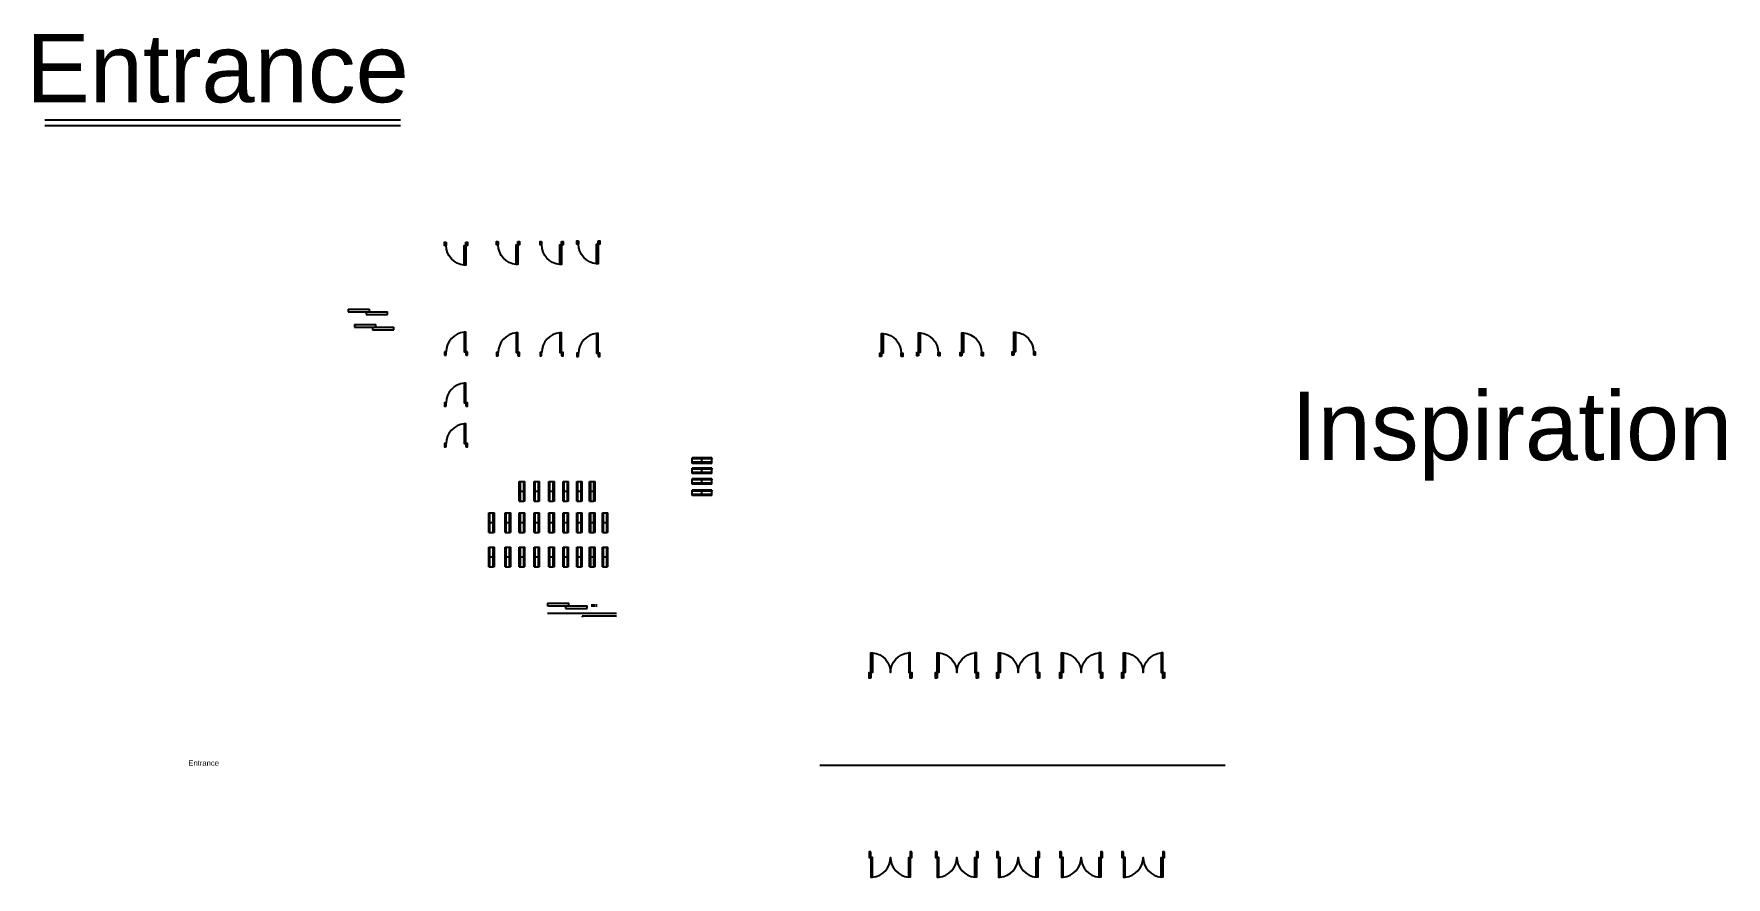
# Model space of a CAD drawing. Header units: inches. Extents: x 61297 to 163996, y 9483 to 32239.
# Drawn here: x 94277 to 97367, y 15452 to 16992 of the extents above; entities that cross this region are included whole.
import ezdxf

# ---------------------------------------------------------------- set-up
doc = ezdxf.new("R2010")
doc.units = ezdxf.units.IN
for name, color, linetype in [('door', 80, 'Continuous'), ('Doors', 230, 'Continuous'), ('Toiler Window', 30, 'Continuous')]:
    doc.layers.add(name, color=color, linetype=linetype)
doc.styles.get("Standard").update_dxf_attribs({"font": 'arial.ttf'})

# ---------------------------------------------------------------- blocks, each defined once
blk = doc.blocks.new('Toilet Window')
for p, q in [((82016.8, 16081.4), (82016.8, 16117.4)), ((82016.8, 16117.4), (82026.8, 16117.4)), ((82018.8, 16081.4), (82018.8, 16117.4)), ((82018.8, 16099.4), (82024.8, 16099.4)), ((82024.8, 16081.4), (82024.8, 16117.4)), ((82026.8, 16081.4), (82026.8, 16117.4)), ((82016.8, 16081.4), (82018.8, 16081.4)), ((82018.8, 16081.4), (82024.8, 16081.4)), ((82026.8, 16081.4), (82024.8, 16081.4))]:
    blk.add_line(p, q)
blk = doc.blocks.new('Door_Sing')
at = {"layer": 'Doors'}
for points in [[(-3, 6), (-3, 42), (-6, 42), (-6, 6), (-3, 6)], [(-39, 0), (-39, 6), (-42, 6), (-42, 0), (-39, 0)]]:
    blk.add_lwpolyline(points, dxfattribs=at)
blk.add_lwpolyline([(-3, 0), (0, 0), (0, 6), (-3, 6)], close=True, dxfattribs=at)
blk.add_arc((-2.8, 6), 36.1, 95.0198, 180, dxfattribs=at)

msp = doc.modelspace()

# ---------------------------------------------------------------- linework, layer by layer
for p, q in [((94297.358, 16834.765), (94946.716, 16834.765)), ((94297.358, 16824.765), (94946.716, 16824.765)), ((95712.339, 15656.675), (96451.802, 15656.675))]:
    msp.add_line(p, q)
at = {"layer": 'door'}
for p, q in [((94851.019, 16489.274), (94890.019, 16489.274)), ((94851.019, 16489.274), (94851.019, 16484.274)), ((94851.019, 16484.274), (94890.019, 16484.274)), ((94884.019, 16484.274), (94923.019, 16484.274)), ((94884.019, 16484.274), (94884.019, 16479.274)), ((94884.019, 16479.274), (94923.019, 16479.274)), ((94890.019, 16484.274), (94890.019, 16489.274)), ((94923.019, 16479.274), (94923.019, 16484.274)), ((94862.655, 16461.426), (94901.655, 16461.426)), ((94862.655, 16461.426), (94862.655, 16456.426)), ((94862.655, 16456.426), (94901.655, 16456.426)), ((94895.655, 16456.426), (94934.655, 16456.426)), ((94895.655, 16456.426), (94895.655, 16451.426)), ((94895.655, 16451.426), (94934.655, 16451.426)), ((94901.655, 16456.426), (94901.655, 16461.426)), ((94934.655, 16451.426), (94934.655, 16456.426)), ((95215.154, 15952.245), (95254.154, 15952.245)), ((95215.154, 15952.245), (95215.154, 15947.245)), ((95215.154, 15947.245), (95254.154, 15947.245)), ((95248.154, 15947.245), (95287.154, 15947.245)), ((95248.154, 15947.245), (95248.154, 15942.245)), ((95248.154, 15942.245), (95287.154, 15942.245)), ((95254.154, 15947.245), (95254.154, 15952.245)), ((95287.154, 15942.245), (95287.154, 15947.245)), ((95295.787, 15950.75), (95295.787, 15945.75)), ((95299.694, 15950.75), (95299.694, 15945.75)), ((95304.134, 15950.75), (95304.134, 15945.75)), ((95215.154, 15933.779), (95341.154, 15933.779)), ((95278.154, 15928.299), (95278.154, 15926.803)), ((95341.154, 15928.299), (95278.154, 15928.299))]:
    msp.add_line(p, q, dxfattribs=at)
at = {"layer": 'Doors'}
for p, q in [((95030.116, 16411.186), (95027.116, 16411.186)), ((95027.116, 16411.186), (95027.116, 16405.186)), ((95027.116, 16405.186), (95030.116, 16405.186)), ((95030.116, 16405.186), (95030.116, 16411.186)), ((95069.092, 16411.186), (95066.092, 16411.186)), ((95066.092, 16411.186), (95066.092, 16405.186)), ((95066.092, 16405.186), (95069.092, 16405.186)), ((95069.092, 16405.186), (95069.092, 16411.186))]:
    msp.add_line(p, q, dxfattribs=at)
msp.add_lwpolyline([(95066.092, 16411.186), (95066.092, 16447.186), (95063.092, 16447.186), (95063.092, 16411.186), (95066.092, 16411.186)], dxfattribs=at)
for points in [[(95805.363, 15815.402), (95802.363, 15815.402), (95802.363, 15825.402), (95805.363, 15825.402), (95805.363, 15861.402), (95808.363, 15861.402), (95808.363, 15825.402), (95805.363, 15825.402), (95805.363, 15821.402)], [(95880.316, 15815.402), (95877.316, 15815.402), (95877.316, 15819.402), (95877.316, 15825.402), (95877.316, 15861.402), (95874.316, 15861.402), (95874.316, 15825.402), (95877.316, 15825.402), (95880.316, 15825.402), (95880.316, 15819.402)], [(95926.236, 15815.402), (95923.236, 15815.402), (95923.236, 15825.402), (95926.236, 15825.402), (95926.236, 15861.402), (95929.236, 15861.402), (95929.236, 15825.402), (95926.236, 15825.402), (95926.236, 15821.402)], [(96001.189, 15815.402), (95998.189, 15815.402), (95998.189, 15819.402), (95998.189, 15825.402), (95998.189, 15861.402), (95995.189, 15861.402), (95995.189, 15825.402), (95998.189, 15825.402), (96001.189, 15825.402), (96001.189, 15819.402)], [(96038.386, 15815.402), (96035.386, 15815.402), (96035.386, 15825.402), (96038.386, 15825.402), (96038.386, 15861.402), (96041.386, 15861.402), (96041.386, 15825.402), (96038.386, 15825.402), (96038.386, 15821.402)], [(96113.339, 15815.402), (96110.339, 15815.402), (96110.339, 15819.402), (96110.339, 15825.402), (96110.339, 15861.402), (96107.339, 15861.402), (96107.339, 15825.402), (96110.339, 15825.402), (96113.339, 15825.402), (96113.339, 15819.402)], [(96153.029, 15815.402), (96150.029, 15815.402), (96150.029, 15825.402), (96153.029, 15825.402), (96153.029, 15861.402), (96156.029, 15861.402), (96156.029, 15825.402), (96153.029, 15825.402), (96153.029, 15821.402)], [(96227.982, 15815.402), (96224.982, 15815.402), (96224.982, 15819.402), (96224.982, 15825.402), (96224.982, 15861.402), (96221.982, 15861.402), (96221.982, 15825.402), (96224.982, 15825.402), (96227.982, 15825.402), (96227.982, 15819.402)], [(96266.426, 15815.402), (96263.426, 15815.402), (96263.426, 15825.402), (96266.426, 15825.402), (96266.426, 15861.402), (96269.426, 15861.402), (96269.426, 15825.402), (96266.426, 15825.402), (96266.426, 15821.402)], [(96341.379, 15815.402), (96338.379, 15815.402), (96338.379, 15819.402), (96338.379, 15825.402), (96338.379, 15861.402), (96335.379, 15861.402), (96335.379, 15825.402), (96338.379, 15825.402), (96341.379, 15825.402), (96341.379, 15819.402)], [(95805.363, 15497.947), (95802.363, 15497.947), (95802.363, 15487.947), (95805.363, 15487.947), (95805.363, 15451.947), (95808.363, 15451.947), (95808.363, 15487.947), (95805.363, 15487.947), (95805.363, 15491.947)], [(95880.316, 15497.947), (95877.316, 15497.947), (95877.316, 15493.947), (95877.316, 15487.947), (95877.316, 15451.947), (95874.316, 15451.947), (95874.316, 15487.947), (95877.316, 15487.947), (95880.316, 15487.947), (95880.316, 15493.947)], [(95926.236, 15497.947), (95923.236, 15497.947), (95923.236, 15487.947), (95926.236, 15487.947), (95926.236, 15451.947), (95929.236, 15451.947), (95929.236, 15487.947), (95926.236, 15487.947), (95926.236, 15491.947)], [(96001.189, 15497.947), (95998.189, 15497.947), (95998.189, 15493.947), (95998.189, 15487.947), (95998.189, 15451.947), (95995.189, 15451.947), (95995.189, 15487.947), (95998.189, 15487.947), (96001.189, 15487.947), (96001.189, 15493.947)], [(96038.386, 15497.947), (96035.386, 15497.947), (96035.386, 15487.947), (96038.386, 15487.947), (96038.386, 15451.947), (96041.386, 15451.947), (96041.386, 15487.947), (96038.386, 15487.947), (96038.386, 15491.947)], [(96113.339, 15497.947), (96110.339, 15497.947), (96110.339, 15493.947), (96110.339, 15487.947), (96110.339, 15451.947), (96107.339, 15451.947), (96107.339, 15487.947), (96110.339, 15487.947), (96113.339, 15487.947), (96113.339, 15493.947)], [(96153.029, 15497.947), (96150.029, 15497.947), (96150.029, 15487.947), (96153.029, 15487.947), (96153.029, 15451.947), (96156.029, 15451.947), (96156.029, 15487.947), (96153.029, 15487.947), (96153.029, 15491.947)], [(96227.982, 15497.947), (96224.982, 15497.947), (96224.982, 15493.947), (96224.982, 15487.947), (96224.982, 15451.947), (96221.982, 15451.947), (96221.982, 15487.947), (96224.982, 15487.947), (96227.982, 15487.947), (96227.982, 15493.947)], [(96266.426, 15497.947), (96263.426, 15497.947), (96263.426, 15487.947), (96266.426, 15487.947), (96266.426, 15451.947), (96269.426, 15451.947), (96269.426, 15487.947), (96266.426, 15487.947), (96266.426, 15491.947)], [(96341.379, 15497.947), (96338.379, 15497.947), (96338.379, 15493.947), (96338.379, 15487.947), (96338.379, 15451.947), (96335.379, 15451.947), (96335.379, 15487.947), (96338.379, 15487.947), (96341.379, 15487.947), (96341.379, 15493.947)]]:
    msp.add_lwpolyline(points, close=True, dxfattribs=at)
for points in [[(95808.363, 15861.402, -0.3887794), (95841.339, 15825.402, -0.3887794), (95874.316, 15861.402)], [(95929.236, 15861.402, -0.3887794), (95962.213, 15825.402, -0.3887794), (95995.189, 15861.402)], [(96041.386, 15861.402, -0.3887794), (96074.363, 15825.402, -0.3887794), (96107.339, 15861.402)], [(96156.029, 15861.402, -0.3887794), (96189.005, 15825.402, -0.3887794), (96221.982, 15861.402)], [(96269.426, 15861.402, -0.3887794), (96302.402, 15825.402, -0.3887794), (96335.379, 15861.402)], [(95808.363, 15451.947, 0.3887794), (95841.339, 15487.947, 0.3887794), (95874.316, 15451.947)], [(95929.236, 15451.947, 0.3887794), (95962.213, 15487.947, 0.3887794), (95995.189, 15451.947)], [(96041.386, 15451.947, 0.3887794), (96074.363, 15487.947, 0.3887794), (96107.339, 15451.947)], [(96156.029, 15451.947, 0.3887794), (96189.005, 15487.947, 0.3887794), (96221.982, 15451.947)], [(96269.426, 15451.947, 0.3887794), (96302.402, 15487.947, 0.3887794), (96335.379, 15451.947)]]:
    msp.add_lwpolyline(points, format="xyb", dxfattribs=at)
msp.add_arc((95066.254, 16411.186), 36.139, 95.019775, 180, dxfattribs=at)

# ---------------------------------------------------------------- block references
at = {"xscale": -1, "rotation": 180}
for p in [(95069.092, 16611.41), (95164.089, 16612.559), (95243.34, 16612.559), (95310.703, 16614.044)]:
    msp.add_blockref('Door_Sing', p, dxfattribs=at)
for p in [(95164.089, 16404.037), (95243.34, 16404.037), (95310.703, 16402.552), (95069.092, 16312.29), (95069.092, 16237.879)]:
    msp.add_blockref('Door_Sing', p)
at = {"xscale": -1}
for p in [(95821.885, 16402.552), (95889.249, 16404.037), (95968.499, 16404.037), (96063.496, 16405.186)]:
    msp.add_blockref('Door_Sing', p, dxfattribs=at)
at = {"layer": 'Toiler Window', "rotation": 90}
for p in [(111596.283, -65809.259), (111596.283, -65828.049), (111596.283, -65847.339), (111596.283, -65868.146)]:
    msp.add_blockref('Toilet Window', p, dxfattribs=at)
at = {"layer": 'Toiler Window'}
for p in [(13146.749, 57.271), (13173.77, 57.271), (13200.791, 57.271), (13226.848, 57.271), (13251.617, 57.271), (13275.043, 57.271), (13091.186, 0), (13121.015, 0), (13146.749, 0), (13173.77, 0), (13200.791, 0), (13226.848, 0), (13251.617, 0), (13275.043, 0), (13298.375, 0), (13091.186, -62.561), (13121.015, -62.561), (13146.749, -62.561), (13173.77, -62.561), (13200.791, -62.561), (13226.848, -62.561), (13251.617, -62.561), (13275.043, -62.561), (13298.375, -62.561)]:
    msp.add_blockref('Toilet Window', p, dxfattribs=at)

# ---------------------------------------------------------------- texts
for s, p in [('Entrance', (94263.075, 16866.896)), ('Inspiration', (96572.316, 16213.407))]:
    msp.add_text(s, height=125).set_placement(p)
at = {"insert": (94559.422, 15665.356), "char_height": 10, "attachment_point": 1}
msp.add_mtext_dynamic_manual_height_columns('Entrance', width=463.5, gutter_width=1, heights=[0], dxfattribs=at)

doc.saveas('drawing.dxf')
